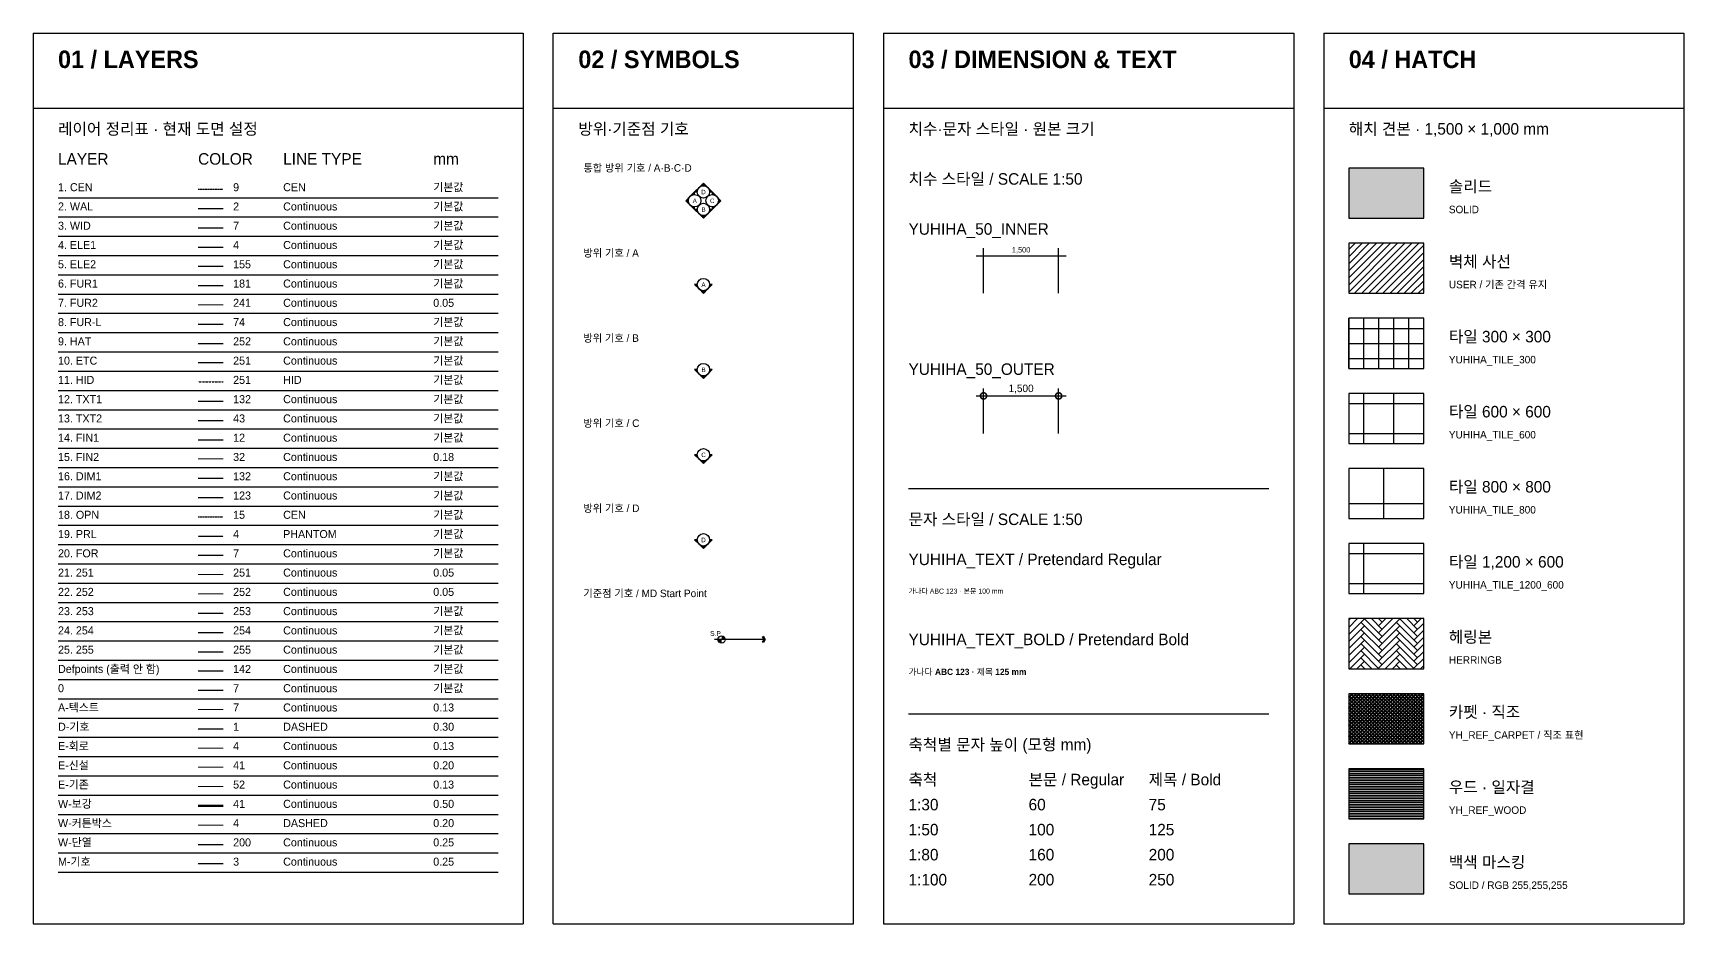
# Model space of a CAD drawing. Header units: millimetres. Extents: x 488786 to 747986, y 25193 to 95000.
# Drawn here: x 490000 to 523000, y 77200 to 95000 of the extents above; entities that cross this region are included whole.
import ezdxf
from ezdxf.enums import TextEntityAlignment as Align

# ---------------------------------------------------------------- set-up
doc = ezdxf.new("R2010")
doc.units = ezdxf.units.MM
doc.set_wipeout_variables(frame=1)
for name, pattern in [('CEN', [25, 15, -4, 2, -4]), ('DASHED', [19.05, 12.7, -6.35]), ('HID', [2.3, 1.5, -0.8]), ('PHANTOM', [2.5, 1.25, -0.25, 0.25, -0.25, 0.25, -0.25])]:
    doc.linetypes.add(name, pattern=pattern)
doc.layers.get('Defpoints').update_dxf_attribs({"color": 142})
for name, color, linetype in [('1. CEN', 9, 'CEN'), ('10. ETC', 251, 'Continuous'), ('11. HID', 251, 'HID'), ('12. TXT1', 132, 'Continuous'), ('13. TXT2', 43, 'Continuous'), ('14. FIN1', 12, 'Continuous'), ('16. DIM1', 132, 'Continuous'), ('17. DIM2', 123, 'Continuous'), ('18. OPN', 15, 'CEN'), ('19. PRL', 4, 'PHANTOM'), ('2. WAL', 2, 'Continuous'), ('20. FOR', 7, 'Continuous'), ('23. 253', 253, 'Continuous'), ('24. 254', 254, 'Continuous'), ('25. 255', 255, 'Continuous'), ('3. WID', 7, 'Continuous'), ('4. ELE1', 4, 'Continuous'), ('5. ELE2', 155, 'Continuous'), ('6. FUR1', 181, 'Continuous'), ('8. FUR-L', 74, 'Continuous'), ('9. HAT', 252, 'Continuous')]:
    doc.layers.add(name, color=color, linetype=linetype)
for name, color, linetype, lineweight in [('15. FIN2', 32, 'Continuous', 18), ('21. 251', 251, 'Continuous', 5), ('22. 252', 252, 'Continuous', 5), ('7. FUR2', 241, 'Continuous', 5), ('A-텍스트', 7, 'Continuous', 13), ('D-기호', 1, 'DASHED', 30), ('E-기존', 52, 'Continuous', 13), ('E-신설', 41, 'Continuous', 20), ('E-회로', 4, 'Continuous', 13), ('M-기호', 3, 'Continuous', 25), ('W-단열', 200, 'Continuous', 25), ('W-보강', 41, 'Continuous', 50), ('W-커튼박스', 4, 'DASHED', 20)]:
    doc.layers.add(name, color=color, linetype=linetype, lineweight=lineweight)
doc.styles.add('YUHIHA_TEXT', font='Pretendard-Regular.ttf')
doc.styles.add('YUHIHA_TEXT_BOLD', font='')
doc.styles.get('YUHIHA_TEXT_BOLD').set_extended_font_data('Pretendard', bold=True)
doc.dimstyles.new('YUHIHA_50_INNER', dxfattribs={"dimscale": 50, "dimtxt": 2.125, "dimasz": 5, "dimexe": 3, "dimexo": 2, "dimgap": 0.8, "dimtad": 1, "dimdec": 0, "dimzin": 0, "dimdsep": 46, "dimlunit": 6, "dimtxsty": 'YUHIHA_TEXT', "dimblk": 'NONE', "dimcen": 1, "dimdle": 3, "dimclrd": 256, "dimclre": 256, "dimclrt": 256, "dimadec": 0, "dimazin": 0, "dimtfac": 1, "dimtdec": 0, "dimtix": 1, "dimtmove": 0, "dimatfit": 3, "dimldrblk": 'NONE', "dimfxl": 1, "dimtolj": 1, "dimtzin": 0, "dimlwd": -1, "dimarcsym": 0})
doc.dimstyles.new('YUHIHA_50_OUTER', dxfattribs={"dimscale": 50, "dimtxt": 3, "dimasz": 5, "dimexe": 3, "dimexo": 2, "dimgap": 0.8, "dimtad": 1, "dimdec": 0, "dimzin": 0, "dimdsep": 46, "dimlunit": 6, "dimtxsty": 'YUHIHA_TEXT', "dimblk": 'DOTSMALL', "dimcen": 1, "dimdle": 3, "dimclrd": 256, "dimclre": 256, "dimclrt": 256, "dimadec": 0, "dimazin": 0, "dimtfac": 1, "dimtdec": 0, "dimtix": 1, "dimtmove": 0, "dimatfit": 3, "dimldrblk": 'DOTSMALL', "dimfxl": 1, "dimtolj": 1, "dimtzin": 0, "dimlwd": -1, "dimarcsym": 0})

# ---------------------------------------------------------------- blocks, each defined once
blk = doc.blocks.new('*D323')
at = {"layer": '16. DIM1', "transparency": 16777216}
blk.add_line((508850, 90550), (510650, 90550), dxfattribs=at)
at = {"layer": '16. DIM1', "lineweight": -2, "transparency": 16777216}
for p, q in [((509000, 89800), (509000, 90700)), ((510500, 89800), (510500, 90700))]:
    blk.add_line(p, q, dxfattribs=at)
at = {"layer": 'Defpoints', "color": 0, "transparency": 16777216}
for p in [(510500, 90550), (509000, 89700), (510500, 89700)]:
    blk.add_point(p, dxfattribs=at)
at = {"layer": '16. DIM1', "transparency": 16777216, "insert": (509750, 90659), "char_height": 106.2, "attachment_point": 5, "style": 'YUHIHA_TEXT'}
blk.add_mtext('\\A1;1,500', dxfattribs=at)
blk = doc.blocks.new('_None')
blk = doc.blocks.new('_DotSmall')
at = {"color": 0, "linetype": 'ByBlock', "const_width": 0.5}
blk.add_lwpolyline([(-0.0625, 0, 1), (0.0625, 0, 1)], format="xyb", close=True, dxfattribs=at)
blk = doc.blocks.new('*D324')
at = {"layer": '16. DIM1', "lineweight": -2, "transparency": 16777216}
for p, q in [((509000, 87000), (509000, 87900)), ((510500, 87000), (510500, 87900))]:
    blk.add_line(p, q, dxfattribs=at)
at = {"layer": '16. DIM1', "transparency": 16777216}
blk.add_line((508850, 87750), (510650, 87750), dxfattribs=at)
at = {"layer": 'Defpoints', "color": 0, "transparency": 16777216}
for p in [(510500, 87750), (509000, 86900), (510500, 86900)]:
    blk.add_point(p, dxfattribs=at)
at = {"layer": '16. DIM1', "transparency": 16777216, "xscale": 250, "yscale": 250, "zscale": 250, "rotation": 180}
blk.add_blockref('_DotSmall', (509000, 87750), dxfattribs=at)
at = {"layer": '16. DIM1', "transparency": 16777216, "xscale": 250, "yscale": 250, "zscale": 250}
blk.add_blockref('_DotSmall', (510500, 87750), dxfattribs=at)
at = {"layer": '16. DIM1', "transparency": 16777216, "insert": (509750, 87887), "char_height": 150, "attachment_point": 5, "style": 'YUHIHA_TEXT'}
blk.add_mtext('\\A1;1,500', dxfattribs=at)
blk = doc.blocks.new('*U158')
at = {"layer": '25. 255'}
blk.add_hatch(color=256, dxfattribs=at).paths.add_polyline_path([(436.5, 604.4), (440.4, 608.3, 0.414214), (440.4, 600.5)])
h = blk.add_hatch(color=256, dxfattribs=at)
h.paths.add_polyline_path([(444.3, 612.2), (444.3, 609.9, 0.198912), (440.4, 608.3)])
h.paths.add_polyline_path([(444.3, 598.9), (444.3, 596.6), (440.4, 600.5, 0.198912)])
at = {"layer": '10. ETC'}
for points in [[(440.4, 600.5, -0.414214), (440.4, 608.3), (436.5, 604.4)], [(440.4, 608.3, -0.198912), (444.3, 609.9), (444.3, 612.2)], [(444.3, 596.6), (444.3, 598.9, -0.198912), (440.4, 600.5)]]:
    blk.add_lwpolyline(points, format="xyb", close=True, dxfattribs=at)
blk.add_circle((444.3, 604.4), 5.5, dxfattribs=at)
at = {"layer": '10. ETC', "style": 'YUHIHA_TEXT'}
blk.add_attdef('NO', text='', height=4, dxfattribs=at).set_placement((444.4, 604.3), align=Align.MIDDLE_CENTER)
blk = doc.blocks.new('*U159')
at = {"layer": '25. 255'}
h = blk.add_hatch(color=256, dxfattribs=at)
h.paths.add_polyline_path([(436.5, 604.4), (438.8, 604.4, 0.198912), (440.4, 600.5)])
h.paths.add_polyline_path([(449.8, 604.4), (452.1, 604.4), (448.2, 600.5, 0.198912)])
blk.add_hatch(color=256, dxfattribs=at).paths.add_polyline_path([(444.3, 596.6), (440.4, 600.5, 0.414214), (448.2, 600.5)])
at = {"layer": '10. ETC'}
for points in [[(440.4, 600.5, -0.198912), (438.8, 604.4), (436.5, 604.4)], [(452.1, 604.4), (449.8, 604.4, -0.198912), (448.2, 600.5)], [(448.2, 600.5, -0.414214), (440.4, 600.5), (444.3, 596.6)]]:
    blk.add_lwpolyline(points, format="xyb", close=True, dxfattribs=at)
blk.add_circle((444.3, 604.4), 5.5, dxfattribs=at)
at = {"layer": '10. ETC', "style": 'YUHIHA_TEXT'}
blk.add_attdef('NO', text='', height=4, dxfattribs=at).set_placement((444.4, 604.3), align=Align.MIDDLE_CENTER)
blk = doc.blocks.new('*U160')
at = {"layer": '25. 255'}
h = blk.add_hatch(color=256, dxfattribs=at)
h.paths.add_polyline_path([(444.3, 596.6), (444.3, 598.9, 0.198912), (448.2, 600.5)])
h.paths.add_polyline_path([(444.3, 609.9), (444.3, 612.2), (448.2, 608.3, 0.198912)])
blk.add_hatch(color=256, dxfattribs=at).paths.add_polyline_path([(452.1, 604.4), (448.2, 600.5, 0.414214), (448.2, 608.3)])
at = {"layer": '10. ETC'}
for points in [[(444.3, 612.2), (444.3, 609.9, -0.198912), (448.2, 608.3)], [(448.2, 608.3, -0.414214), (448.2, 600.5), (452.1, 604.4)], [(448.2, 600.5, -0.198912), (444.3, 598.9), (444.3, 596.6)]]:
    blk.add_lwpolyline(points, format="xyb", close=True, dxfattribs=at)
blk.add_circle((444.3, 604.4), 5.5, dxfattribs=at)
at = {"layer": '10. ETC', "style": 'YUHIHA_TEXT'}
blk.add_attdef('NO', text='', height=4, dxfattribs=at).set_placement((444.4, 604.3), align=Align.MIDDLE_CENTER)
blk = doc.blocks.new('*U157')
at = {"layer": '25. 255'}
h = blk.add_hatch(color=256, dxfattribs=at)
h.paths.add_polyline_path([(452.1, 604.4), (449.8, 604.4, 0.198912), (448.2, 608.3)])
h.paths.add_polyline_path([(438.8, 604.4), (436.5, 604.4), (440.4, 608.3, 0.198912)])
blk.add_hatch(color=256, dxfattribs=at).paths.add_polyline_path([(444.3, 612.2), (448.2, 608.3, 0.414214), (440.4, 608.3)])
at = {"layer": '10. ETC'}
for points in [[(436.5, 604.4), (438.8, 604.4, -0.198912), (440.4, 608.3)], [(440.4, 608.3, -0.414214), (448.2, 608.3), (444.3, 612.2)], [(448.2, 608.3, -0.198912), (449.8, 604.4), (452.1, 604.4)]]:
    blk.add_lwpolyline(points, format="xyb", close=True, dxfattribs=at)
blk.add_circle((444.3, 604.4), 5.5, dxfattribs=at)
at = {"layer": '10. ETC', "style": 'YUHIHA_TEXT'}
blk.add_attdef('NO', text='', height=4, dxfattribs=at).set_placement((444.4, 604.3), align=Align.MIDDLE_CENTER)
blk = doc.blocks.new('YUHIHA_Symbol_North_CombinedABCD', base_point=(0, 0))
at = {"layer": '10. ETC', "xscale": 22.5, "yscale": 22.5, "zscale": 22.5}
blk.add_blockref('*U158', (-10172, -13599), dxfattribs=at).add_auto_attribs({'NO': 'A'})
blk.add_blockref('*U159', (-9997, -13774), dxfattribs=at).add_auto_attribs({'NO': 'B'})
blk.add_blockref('*U160', (-9822, -13599), dxfattribs=at).add_auto_attribs({'NO': 'C'})
blk.add_blockref('*U157', (-9997, -13424), dxfattribs=at).add_auto_attribs({'NO': 'D'})
blk = doc.blocks.new('YUHIHA_Symbol_North', base_point=(444.3, 603.3))
at = {"layer": '25. 255'}
h = blk.add_hatch(color=256, dxfattribs=at)
h.paths.add_polyline_path([(436.5, 604.4), (438.8, 604.4, 0.198912), (440.4, 600.5)])
h.paths.add_polyline_path([(449.8, 604.4), (452.1, 604.4), (448.2, 600.5, 0.198912)])
blk.add_hatch(color=256, dxfattribs=at).paths.add_polyline_path([(444.3, 596.6), (440.4, 600.5, 0.414214), (448.2, 600.5)])
at = {"layer": '10. ETC'}
for points in [[(440.4, 600.5, -0.198912), (438.8, 604.4), (436.5, 604.4)], [(452.1, 604.4), (449.8, 604.4, -0.198912), (448.2, 600.5)], [(448.2, 600.5, -0.414214), (440.4, 600.5), (444.3, 596.6)]]:
    blk.add_lwpolyline(points, format="xyb", close=True, dxfattribs=at)
blk.add_circle((444.3, 604.4), 5.5, dxfattribs=at)
at = {"layer": '10. ETC', "style": 'YUHIHA_TEXT'}
blk.add_attdef('NO', text='', height=4, dxfattribs=at).set_placement((444.4, 604.3), align=Align.MIDDLE_CENTER)
blk = doc.blocks.new('*U322')
at = {"layer": '25. 255'}
h = blk.add_hatch(color=256, dxfattribs=at)
h.paths.add_polyline_path([(1.5, 0, 0.414214), (0, 1.5), (0, 0)])
h.paths.add_polyline_path([(0, -1.5), (0, 0), (-1.5, 0, 0.414214)])
blk.add_line((17.62, 0), (-3, 0))
blk.add_lwpolyline([(16.99, -1.1), (17.62, 0), (16.99, 1.1), (17.34, 1.3), (18.08, 0), (17.34, -1.3)], close=True)
blk.add_circle((0, 0), 1.5)
at = {"style": 'YUHIHA_TEXT'}
blk.add_text('S.P', height=2, dxfattribs=at).set_placement((-4.76, 1.47))

msp = doc.modelspace()

# ---------------------------------------------------------------- hatches: boundary and pattern name
at = {"layer": '9. HAT', "linetype": 'Continuous', "lineweight": -3}
msp.add_hatch(color=252, dxfattribs=at).paths.add_polyline_path([(516300, 91300), (517800, 91300), (517800, 92300), (516300, 92300)], flags=16)
at = {"layer": '9. HAT'}
h = msp.add_hatch(dxfattribs=at)
h.set_pattern_fill('USER', color=256, scale=100, angle=45, style=0, pattern_type=0)
h.set_pattern_definition([(45, (6600, -2400), (-70.710678, 70.710678), [])])
h.paths.add_polyline_path([(516300, 89800), (517800, 89800), (517800, 90800), (516300, 90800)], flags=16)
h = msp.add_hatch(dxfattribs=at)
h.set_pattern_fill('YUHIHA_TILE_300', color=256, style=0, pattern_type=2)
h.set_pattern_definition([(0, (6600, 4800), (0, 300), []), (90, (6600, 4800), (-300, 2e-14), [])])
h.paths.add_polyline_path([(516300, 88300), (517800, 88300), (517800, 89300), (516300, 89300)], flags=16)
h = msp.add_hatch(dxfattribs=at)
h.set_pattern_fill('YUHIHA_TILE_600', color=256, style=0, pattern_type=2)
h.set_pattern_definition([(0, (6600, -2400), (0, 600), []), (90, (6600, -2400), (-600, 4e-14), [])])
h.paths.add_polyline_path([(516300, 86800), (517800, 86800), (517800, 87800), (516300, 87800)], flags=16)
h = msp.add_hatch(dxfattribs=at)
h.set_pattern_fill('YUHIHA_TILE_800', color=256, style=0, pattern_type=2)
h.set_pattern_definition([(0, (6600, 2400), (0, 800), []), (90, (6600, 2400), (-800, 5e-14), [])])
h.paths.add_polyline_path([(516300, 85300), (517800, 85300), (517800, 86300), (516300, 86300)], flags=16)
h = msp.add_hatch(dxfattribs=at)
h.set_pattern_fill('YUHIHA_TILE_1200_600', color=256, style=0, pattern_type=2)
h.set_pattern_definition([(0, (6600, -4800), (0, 600), []), (90, (6600, -4800), (-1200, 7e-14), [])])
h.paths.add_polyline_path([(516300, 83800), (517800, 83800), (517800, 84800), (516300, 84800)], flags=16)
h = msp.add_hatch(dxfattribs=at)
h.set_pattern_fill('HERRINGB', color=256, scale=100, style=0, pattern_type=2)
h.set_pattern_definition([(45, (0, 0), (0, 141.421356), [600, -400]), (135, (777.82, -70.71), (-1e-14, -141.421356), [600, -400])])
h.paths.add_polyline_path([(516300, 82300), (517800, 82300), (517800, 83300), (516300, 83300)], flags=16)
h = msp.add_hatch(dxfattribs=at)
h.set_pattern_fill('YH_REF_CARPET', color=256, scale=100, angle=45, style=0, pattern_type=2)
h.set_pattern_definition([(45, (0, 0), (0, 70.710678), [90, -10]), (45, (-7.07, 7.07), (0, 70.710678), [90, -10]), (135, (21.213, 35.355), (-70.710678, 7e-15), [90, -10]), (135, (28.284, 42.426), (-70.710678, 7e-15), [90, -10])])
h.paths.add_polyline_path([(516300, 80800), (517800, 80800), (517800, 81800), (516300, 81800)], flags=16)
h = msp.add_hatch(dxfattribs=at)
h.set_pattern_fill('YH_REF_WOOD', color=256, style=0, pattern_type=2)
h.set_pattern_definition([(0, (0, 0), (0, 36), [])])
h.paths.add_polyline_path([(516300, 79300), (517800, 79300), (517800, 80300), (516300, 80300)], flags=16)
at = {"layer": '9. HAT', "true_color": 0xffffff}
msp.add_hatch(color=7, dxfattribs=at).paths.add_polyline_path([(516300, 77800), (517800, 77800), (517800, 78800), (516300, 78800)], flags=16)

# ---------------------------------------------------------------- linework, layer by layer
msp.add_line((493300, 81870), (493800, 81870))
at = {"layer": '1. CEN'}
msp.add_line((493300, 91880), (493800, 91880), dxfattribs=at)
at = {"layer": '10. ETC'}
for p, q in [((490000, 95000), (499800, 95000)), ((490000, 95000), (490000, 77200)), ((499800, 95000), (499800, 77200)), ((500400, 95000), (506400, 95000)), ((500400, 77200), (500400, 95000)), ((506400, 77200), (506400, 95000)), ((507000, 95000), (515200, 95000)), ((507000, 95000), (507000, 77200)), ((515200, 95000), (515200, 77200)), ((515800, 95000), (523000, 95000)), ((515800, 95000), (515800, 77200)), ((523000, 95000), (523000, 77200)), ((490000, 93500), (499800, 93500)), ((500400, 93500), (506400, 93500)), ((507000, 93500), (515200, 93500)), ((515800, 93500), (523000, 93500)), ((490500, 91710), (499300, 91710)), ((490500, 91325), (499300, 91325)), ((490500, 90940), (499300, 90940)), ((490500, 90555), (499300, 90555)), ((490500, 90170), (499300, 90170)), ((490500, 89785), (499300, 89785)), ((490500, 89400), (499300, 89400)), ((490500, 89015), (499300, 89015)), ((490500, 88630), (499300, 88630)), ((490500, 88245), (499300, 88245)), ((493300, 88415), (493800, 88415)), ((490500, 87860), (499300, 87860)), ((490500, 87475), (499300, 87475)), ((490500, 87090), (499300, 87090)), ((490500, 86705), (499300, 86705)), ((490500, 86320), (499300, 86320)), ((490500, 85935), (499300, 85935)), ((507500, 85900), (514700, 85900)), ((490500, 85550), (499300, 85550)), ((490500, 85165), (499300, 85165)), ((490500, 84780), (499300, 84780)), ((490500, 84395), (499300, 84395)), ((490500, 84010), (499300, 84010)), ((490500, 83625), (499300, 83625)), ((490500, 83240), (499300, 83240)), ((490500, 82855), (499300, 82855)), ((490500, 82470), (499300, 82470)), ((490500, 82085), (499300, 82085)), ((490500, 81700), (499300, 81700)), ((490500, 81315), (499300, 81315)), ((507500, 81400), (514700, 81400)), ((490500, 80930), (499300, 80930)), ((490500, 80545), (499300, 80545)), ((490500, 80160), (499300, 80160)), ((490500, 79775), (499300, 79775)), ((490500, 79390), (499300, 79390)), ((490500, 79005), (499300, 79005)), ((490500, 78620), (499300, 78620)), ((490500, 78235), (499300, 78235)), ((490000, 77200), (499800, 77200)), ((500400, 77200), (506400, 77200)), ((507000, 77200), (515200, 77200)), ((515800, 77200), (523000, 77200))]:
    msp.add_line(p, q, dxfattribs=at)
for points in [[(516300, 91300), (517800, 91300), (517800, 92300), (516300, 92300)], [(516300, 89800), (517800, 89800), (517800, 90800), (516300, 90800)], [(516300, 88300), (517800, 88300), (517800, 89300), (516300, 89300)], [(516300, 86800), (517800, 86800), (517800, 87800), (516300, 87800)], [(516300, 85300), (517800, 85300), (517800, 86300), (516300, 86300)], [(516300, 83800), (517800, 83800), (517800, 84800), (516300, 84800)], [(516300, 82300), (517800, 82300), (517800, 83300), (516300, 83300)], [(516300, 80800), (517800, 80800), (517800, 81800), (516300, 81800)], [(516300, 79300), (517800, 79300), (517800, 80300), (516300, 80300)], [(516300, 77800), (517800, 77800), (517800, 78800), (516300, 78800)]]:
    msp.add_lwpolyline(points, close=True, dxfattribs=at)
at = {"layer": '11. HID'}
msp.add_line((493300, 88030), (493800, 88030), dxfattribs=at)
at = {"layer": '12. TXT1'}
msp.add_line((493300, 87645), (493800, 87645), dxfattribs=at)
at = {"layer": '13. TXT2'}
msp.add_line((493300, 87260), (493800, 87260), dxfattribs=at)
at = {"layer": '14. FIN1'}
msp.add_line((493300, 86875), (493800, 86875), dxfattribs=at)
at = {"layer": '15. FIN2'}
msp.add_line((493300, 86490), (493800, 86490), dxfattribs=at)
at = {"layer": '16. DIM1'}
msp.add_line((493300, 86105), (493800, 86105), dxfattribs=at)
at = {"layer": '17. DIM2'}
msp.add_line((493300, 85720), (493800, 85720), dxfattribs=at)
at = {"layer": '18. OPN'}
msp.add_line((493300, 85335), (493800, 85335), dxfattribs=at)
at = {"layer": '19. PRL'}
msp.add_line((493300, 84950), (493800, 84950), dxfattribs=at)
at = {"layer": '2. WAL'}
msp.add_line((493300, 91495), (493800, 91495), dxfattribs=at)
at = {"layer": '20. FOR'}
msp.add_line((493300, 84565), (493800, 84565), dxfattribs=at)
at = {"layer": '21. 251'}
msp.add_line((493300, 84180), (493800, 84180), dxfattribs=at)
at = {"layer": '22. 252'}
msp.add_line((493300, 83795), (493800, 83795), dxfattribs=at)
at = {"layer": '23. 253'}
msp.add_line((493300, 83410), (493800, 83410), dxfattribs=at)
at = {"layer": '24. 254'}
msp.add_line((493300, 83025), (493800, 83025), dxfattribs=at)
at = {"layer": '25. 255'}
msp.add_line((493300, 82640), (493800, 82640), dxfattribs=at)
at = {"layer": '3. WID'}
msp.add_line((493300, 91110), (493800, 91110), dxfattribs=at)
at = {"layer": '4. ELE1'}
msp.add_line((493300, 90725), (493800, 90725), dxfattribs=at)
at = {"layer": '5. ELE2'}
msp.add_line((493300, 90340), (493800, 90340), dxfattribs=at)
at = {"layer": '6. FUR1'}
msp.add_line((493300, 89955), (493800, 89955), dxfattribs=at)
at = {"layer": '7. FUR2'}
msp.add_line((493300, 89570), (493800, 89570), dxfattribs=at)
at = {"layer": '8. FUR-L'}
msp.add_line((493300, 89185), (493800, 89185), dxfattribs=at)
at = {"layer": '9. HAT'}
msp.add_line((493300, 88800), (493800, 88800), dxfattribs=at)
at = {"layer": 'A-텍스트'}
msp.add_line((493300, 81485), (493800, 81485), dxfattribs=at)
at = {"layer": 'D-기호'}
msp.add_line((493300, 81100), (493800, 81100), dxfattribs=at)
at = {"layer": 'Defpoints'}
msp.add_line((493300, 82255), (493800, 82255), dxfattribs=at)
at = {"layer": 'E-기존'}
msp.add_line((493300, 79945), (493800, 79945), dxfattribs=at)
at = {"layer": 'E-신설'}
msp.add_line((493300, 80330), (493800, 80330), dxfattribs=at)
at = {"layer": 'E-회로'}
msp.add_line((493300, 80715), (493800, 80715), dxfattribs=at)
at = {"layer": 'M-기호'}
msp.add_line((493300, 78405), (493800, 78405), dxfattribs=at)
at = {"layer": 'W-단열'}
msp.add_line((493300, 78790), (493800, 78790), dxfattribs=at)
at = {"layer": 'W-보강'}
msp.add_line((493300, 79560), (493800, 79560), dxfattribs=at)
at = {"layer": 'W-커튼박스'}
msp.add_line((493300, 79175), (493800, 79175), dxfattribs=at)

# ---------------------------------------------------------------- block references
at = {"layer": '10. ETC'}
msp.add_blockref('YUHIHA_Symbol_North_CombinedABCD', (503400, 91650), dxfattribs=at)
at = {"layer": '10. ETC', "xscale": 22.5, "yscale": 22.5, "zscale": 22.5}
for p, values in [((503400, 89950), {'NO': 'A'}), ((503400, 88250), {'NO': 'B'}), ((503400, 86550), {'NO': 'C'}), ((503400, 84850), {'NO': 'D'})]:
    msp.add_blockref('YUHIHA_Symbol_North', p, dxfattribs=at).add_auto_attribs(values)
at = {"layer": '10. ETC', "xscale": 48.23696140321963, "yscale": 48.23696140321963, "zscale": 48.23696140321963}
msp.add_blockref('*U322', (503763.8, 82884.2), dxfattribs=at)

# ---------------------------------------------------------------- texts
at = {"layer": 'A-텍스트', "attachment_point": 1}
for s, insert, char_height, width, style in [('01 / LAYERS', (490500, 94650), 350, 8800, 'YUHIHA_TEXT_BOLD'), ('02 / SYMBOLS', (500900, 94650), 350, 5000, 'YUHIHA_TEXT_BOLD'), ('03 / DIMENSION & TEXT', (507500, 94650), 350, 7200, 'YUHIHA_TEXT_BOLD'), ('04 / HATCH', (516300, 94650), 350, 6200, 'YUHIHA_TEXT_BOLD'), ('레이어 정리표 · 현재 도면 설정', (490500, 93200), 230, 8800, 'YUHIHA_TEXT'), ('방위·기준점 기호', (500900, 93200), 230, 5000, 'YUHIHA_TEXT'), ('치수·문자 스타일 · 원본 크기', (507500, 93200), 230, 7200, 'YUHIHA_TEXT'), ('해치 견본 · 1,500 × 1,000 mm', (516300, 93200), 230, 6200, 'YUHIHA_TEXT'), ('LAYER', (490500, 92600), 230, 2500, 'YUHIHA_TEXT'), ('COLOR', (493300, 92600), 230, 1400, 'YUHIHA_TEXT'), ('LINE TYPE', (495000, 92600), 230, 2200, 'YUHIHA_TEXT'), ('mm', (498000, 92600), 230, 1200, 'YUHIHA_TEXT'), ('통합 방위 기호 / A·B·C·D', (501000, 92380), 150, 4800, 'YUHIHA_TEXT'), ('치수 스타일 / SCALE 1:50', (507500, 92200), 230, 7200, 'YUHIHA_TEXT'), ('솔리드', (518300, 92050), 230, 4200, 'YUHIHA_TEXT'), ('1. CEN', (490500, 92000), 160, 2600, 'YUHIHA_TEXT'), ('9', (494000, 92000), 160, 800, 'YUHIHA_TEXT'), ('CEN', (495000, 92000), 160, 2600, 'YUHIHA_TEXT'), ('기본값', (498000, 92000), 160, 1200, 'YUHIHA_TEXT'), ('2. WAL', (490500, 91615), 160, 2600, 'YUHIHA_TEXT'), ('2', (494000, 91615), 160, 800, 'YUHIHA_TEXT'), ('Continuous', (495000, 91615), 160, 2600, 'YUHIHA_TEXT'), ('기본값', (498000, 91615), 160, 1200, 'YUHIHA_TEXT'), ('SOLID', (518300, 91550), 150, 4200, 'YUHIHA_TEXT'), ('3. WID', (490500, 91230), 160, 2600, 'YUHIHA_TEXT'), ('7', (494000, 91230), 160, 800, 'YUHIHA_TEXT'), ('Continuous', (495000, 91230), 160, 2600, 'YUHIHA_TEXT'), ('기본값', (498000, 91230), 160, 1200, 'YUHIHA_TEXT'), ('YUHIHA_50_INNER', (507500, 91200), 230, 7000, 'YUHIHA_TEXT'), ('4. ELE1', (490500, 90845), 160, 2600, 'YUHIHA_TEXT'), ('4', (494000, 90845), 160, 800, 'YUHIHA_TEXT'), ('Continuous', (495000, 90845), 160, 2600, 'YUHIHA_TEXT'), ('기본값', (498000, 90845), 160, 1200, 'YUHIHA_TEXT'), ('5. ELE2', (490500, 90460), 160, 2600, 'YUHIHA_TEXT'), ('155', (494000, 90460), 160, 800, 'YUHIHA_TEXT'), ('Continuous', (495000, 90460), 160, 2600, 'YUHIHA_TEXT'), ('기본값', (498000, 90460), 160, 1200, 'YUHIHA_TEXT'), ('방위 기호 / A', (501000, 90680), 150, 4800, 'YUHIHA_TEXT'), ('벽체 사선', (518300, 90550), 230, 4200, 'YUHIHA_TEXT'), ('기본값', (498000, 90075), 160, 1200, 'YUHIHA_TEXT'), ('6. FUR1', (490500, 90075), 160, 2600, 'YUHIHA_TEXT'), ('181', (494000, 90075), 160, 800, 'YUHIHA_TEXT'), ('Continuous', (495000, 90075), 160, 2600, 'YUHIHA_TEXT'), ('USER / 기존 간격 유지', (518300, 90050), 150, 4200, 'YUHIHA_TEXT'), ('7. FUR2', (490500, 89690), 160, 2600, 'YUHIHA_TEXT'), ('241', (494000, 89690), 160, 800, 'YUHIHA_TEXT'), ('Continuous', (495000, 89690), 160, 2600, 'YUHIHA_TEXT'), ('0.05', (498000, 89690), 160, 1200, 'YUHIHA_TEXT'), ('8. FUR-L', (490500, 89305), 160, 2600, 'YUHIHA_TEXT'), ('74', (494000, 89305), 160, 800, 'YUHIHA_TEXT'), ('Continuous', (495000, 89305), 160, 2600, 'YUHIHA_TEXT'), ('기본값', (498000, 89305), 160, 1200, 'YUHIHA_TEXT'), ('9. HAT', (490500, 88920), 160, 2600, 'YUHIHA_TEXT'), ('252', (494000, 88920), 160, 800, 'YUHIHA_TEXT'), ('Continuous', (495000, 88920), 160, 2600, 'YUHIHA_TEXT'), ('기본값', (498000, 88920), 160, 1200, 'YUHIHA_TEXT'), ('방위 기호 / B', (501000, 88980), 150, 4800, 'YUHIHA_TEXT'), ('타일 300 × 300', (518300, 89050), 230, 4200, 'YUHIHA_TEXT'), ('10. ETC', (490500, 88535), 160, 2600, 'YUHIHA_TEXT'), ('251', (494000, 88535), 160, 800, 'YUHIHA_TEXT'), ('Continuous', (495000, 88535), 160, 2600, 'YUHIHA_TEXT'), ('기본값', (498000, 88535), 160, 1200, 'YUHIHA_TEXT'), ('YUHIHA_TILE_300', (518300, 88550), 150, 4200, 'YUHIHA_TEXT'), ('11. HID', (490500, 88150), 160, 2600, 'YUHIHA_TEXT'), ('251', (494000, 88150), 160, 800, 'YUHIHA_TEXT'), ('HID', (495000, 88150), 160, 2600, 'YUHIHA_TEXT'), ('기본값', (498000, 88150), 160, 1200, 'YUHIHA_TEXT'), ('YUHIHA_50_OUTER', (507500, 88400), 230, 7000, 'YUHIHA_TEXT'), ('기본값', (498000, 87765), 160, 1200, 'YUHIHA_TEXT'), ('12. TXT1', (490500, 87765), 160, 2600, 'YUHIHA_TEXT'), ('132', (494000, 87765), 160, 800, 'YUHIHA_TEXT'), ('Continuous', (495000, 87765), 160, 2600, 'YUHIHA_TEXT'), ('타일 600 × 600', (518300, 87550), 230, 4200, 'YUHIHA_TEXT'), ('13. TXT2', (490500, 87380), 160, 2600, 'YUHIHA_TEXT'), ('43', (494000, 87380), 160, 800, 'YUHIHA_TEXT'), ('Continuous', (495000, 87380), 160, 2600, 'YUHIHA_TEXT'), ('기본값', (498000, 87380), 160, 1200, 'YUHIHA_TEXT'), ('방위 기호 / C', (501000, 87280), 150, 4800, 'YUHIHA_TEXT'), ('14. FIN1', (490500, 86995), 160, 2600, 'YUHIHA_TEXT'), ('12', (494000, 86995), 160, 800, 'YUHIHA_TEXT'), ('Continuous', (495000, 86995), 160, 2600, 'YUHIHA_TEXT'), ('기본값', (498000, 86995), 160, 1200, 'YUHIHA_TEXT'), ('YUHIHA_TILE_600', (518300, 87050), 150, 4200, 'YUHIHA_TEXT'), ('15. FIN2', (490500, 86610), 160, 2600, 'YUHIHA_TEXT'), ('32', (494000, 86610), 160, 800, 'YUHIHA_TEXT'), ('Continuous', (495000, 86610), 160, 2600, 'YUHIHA_TEXT'), ('0.18', (498000, 86610), 160, 1200, 'YUHIHA_TEXT'), ('16. DIM1', (490500, 86225), 160, 2600, 'YUHIHA_TEXT'), ('132', (494000, 86225), 160, 800, 'YUHIHA_TEXT'), ('Continuous', (495000, 86225), 160, 2600, 'YUHIHA_TEXT'), ('기본값', (498000, 86225), 160, 1200, 'YUHIHA_TEXT'), ('17. DIM2', (490500, 85840), 160, 2600, 'YUHIHA_TEXT'), ('123', (494000, 85840), 160, 800, 'YUHIHA_TEXT'), ('Continuous', (495000, 85840), 160, 2600, 'YUHIHA_TEXT'), ('기본값', (498000, 85840), 160, 1200, 'YUHIHA_TEXT'), ('타일 800 × 800', (518300, 86050), 230, 4200, 'YUHIHA_TEXT'), ('기본값', (498000, 85455), 160, 1200, 'YUHIHA_TEXT'), ('방위 기호 / D', (501000, 85580), 150, 4800, 'YUHIHA_TEXT'), ('YUHIHA_TILE_800', (518300, 85550), 150, 4200, 'YUHIHA_TEXT'), ('18. OPN', (490500, 85455), 160, 2600, 'YUHIHA_TEXT'), ('15', (494000, 85455), 160, 800, 'YUHIHA_TEXT'), ('CEN', (495000, 85455), 160, 2600, 'YUHIHA_TEXT'), ('문자 스타일 / SCALE 1:50', (507500, 85400), 230, 7200, 'YUHIHA_TEXT'), ('19. PRL', (490500, 85070), 160, 2600, 'YUHIHA_TEXT'), ('4', (494000, 85070), 160, 800, 'YUHIHA_TEXT'), ('PHANTOM', (495000, 85070), 160, 2600, 'YUHIHA_TEXT'), ('기본값', (498000, 85070), 160, 1200, 'YUHIHA_TEXT'), ('20. FOR', (490500, 84685), 160, 2600, 'YUHIHA_TEXT'), ('7', (494000, 84685), 160, 800, 'YUHIHA_TEXT'), ('Continuous', (495000, 84685), 160, 2600, 'YUHIHA_TEXT'), ('기본값', (498000, 84685), 160, 1200, 'YUHIHA_TEXT'), ('YUHIHA_TEXT / Pretendard Regular', (507500, 84600), 230, 7200, 'YUHIHA_TEXT'), ('타일 1,200 × 600', (518300, 84550), 230, 4200, 'YUHIHA_TEXT'), ('21. 251', (490500, 84300), 160, 2600, 'YUHIHA_TEXT'), ('251', (494000, 84300), 160, 800, 'YUHIHA_TEXT'), ('Continuous', (495000, 84300), 160, 2600, 'YUHIHA_TEXT'), ('0.05', (498000, 84300), 160, 1200, 'YUHIHA_TEXT'), ('22. 252', (490500, 83915), 160, 2600, 'YUHIHA_TEXT'), ('252', (494000, 83915), 160, 800, 'YUHIHA_TEXT'), ('Continuous', (495000, 83915), 160, 2600, 'YUHIHA_TEXT'), ('0.05', (498000, 83915), 160, 1200, 'YUHIHA_TEXT'), ('기준점 기호 / MD Start Point', (501000, 83880), 150, 4800, 'YUHIHA_TEXT'), ('가나다 ABC 123 · 본문 100 mm', (507500, 83900), 100, 7200, 'YUHIHA_TEXT'), ('YUHIHA_TILE_1200_600', (518300, 84050), 150, 4200, 'YUHIHA_TEXT'), ('23. 253', (490500, 83530), 160, 2600, 'YUHIHA_TEXT'), ('253', (494000, 83530), 160, 800, 'YUHIHA_TEXT'), ('Continuous', (495000, 83530), 160, 2600, 'YUHIHA_TEXT'), ('기본값', (498000, 83530), 160, 1200, 'YUHIHA_TEXT'), ('기본값', (498000, 83145), 160, 1200, 'YUHIHA_TEXT'), ('24. 254', (490500, 83145), 160, 2600, 'YUHIHA_TEXT'), ('254', (494000, 83145), 160, 800, 'YUHIHA_TEXT'), ('Continuous', (495000, 83145), 160, 2600, 'YUHIHA_TEXT'), ('YUHIHA_TEXT_BOLD / Pretendard Bold', (507500, 83000), 230, 7200, 'YUHIHA_TEXT'), ('헤링본', (518300, 83050), 230, 4200, 'YUHIHA_TEXT'), ('25. 255', (490500, 82760), 160, 2600, 'YUHIHA_TEXT'), ('255', (494000, 82760), 160, 800, 'YUHIHA_TEXT'), ('Continuous', (495000, 82760), 160, 2600, 'YUHIHA_TEXT'), ('기본값', (498000, 82760), 160, 1200, 'YUHIHA_TEXT'), ('HERRINGB', (518300, 82550), 150, 4200, 'YUHIHA_TEXT'), ('Defpoints (출력 안 함)', (490500, 82375), 160, 2600, 'YUHIHA_TEXT'), ('142', (494000, 82375), 160, 800, 'YUHIHA_TEXT'), ('Continuous', (495000, 82375), 160, 2600, 'YUHIHA_TEXT'), ('기본값', (498000, 82375), 160, 1200, 'YUHIHA_TEXT'), ('가나다 ABC 123 · 제목 125 mm', (507500, 82300), 125, 7200, 'YUHIHA_TEXT_BOLD'), ('0', (490500, 81990), 160, 2600, 'YUHIHA_TEXT'), ('7', (494000, 81990), 160, 800, 'YUHIHA_TEXT'), ('Continuous', (495000, 81990), 160, 2600, 'YUHIHA_TEXT'), ('기본값', (498000, 81990), 160, 1200, 'YUHIHA_TEXT'), ('A-텍스트', (490500, 81605), 160, 2600, 'YUHIHA_TEXT'), ('7', (494000, 81605), 160, 800, 'YUHIHA_TEXT'), ('Continuous', (495000, 81605), 160, 2600, 'YUHIHA_TEXT'), ('0.13', (498000, 81605), 160, 1200, 'YUHIHA_TEXT'), ('카펫 · 직조', (518300, 81550), 230, 4200, 'YUHIHA_TEXT'), ('D-기호', (490500, 81220), 160, 2600, 'YUHIHA_TEXT'), ('1', (494000, 81220), 160, 800, 'YUHIHA_TEXT'), ('DASHED', (495000, 81220), 160, 2600, 'YUHIHA_TEXT'), ('0.30', (498000, 81220), 160, 1200, 'YUHIHA_TEXT'), ('E-회로', (490500, 80835), 160, 2600, 'YUHIHA_TEXT'), ('축척별 문자 높이 (모형 mm)', (507500, 80900), 230, 7200, 'YUHIHA_TEXT'), ('YH_REF_CARPET / 직조 표현', (518300, 81050), 150, 4200, 'YUHIHA_TEXT'), ('4', (494000, 80835), 160, 800, 'YUHIHA_TEXT'), ('Continuous', (495000, 80835), 160, 2600, 'YUHIHA_TEXT'), ('0.13', (498000, 80835), 160, 1200, 'YUHIHA_TEXT'), ('E-신설', (490500, 80450), 160, 2600, 'YUHIHA_TEXT'), ('41', (494000, 80450), 160, 800, 'YUHIHA_TEXT'), ('Continuous', (495000, 80450), 160, 2600, 'YUHIHA_TEXT'), ('0.20', (498000, 80450), 160, 1200, 'YUHIHA_TEXT'), ('축척', (507500, 80200), 230, 2250, 'YUHIHA_TEXT'), ('본문 / Regular', (509900, 80200), 230, 2250, 'YUHIHA_TEXT'), ('제목 / Bold', (512300, 80200), 230, 2250, 'YUHIHA_TEXT'), ('E-기존', (490500, 80065), 160, 2600, 'YUHIHA_TEXT'), ('52', (494000, 80065), 160, 800, 'YUHIHA_TEXT'), ('Continuous', (495000, 80065), 160, 2600, 'YUHIHA_TEXT'), ('0.13', (498000, 80065), 160, 1200, 'YUHIHA_TEXT'), ('우드 · 일자결', (518300, 80050), 230, 4200, 'YUHIHA_TEXT'), ('W-보강', (490500, 79680), 160, 2600, 'YUHIHA_TEXT'), ('41', (494000, 79680), 160, 800, 'YUHIHA_TEXT'), ('Continuous', (495000, 79680), 160, 2600, 'YUHIHA_TEXT'), ('0.50', (498000, 79680), 160, 1200, 'YUHIHA_TEXT'), ('1:30', (507500, 79700), 230, 2250, 'YUHIHA_TEXT'), ('60', (509900, 79700), 230, 2250, 'YUHIHA_TEXT'), ('75', (512300, 79700), 230, 2250, 'YUHIHA_TEXT'), ('YH_REF_WOOD', (518300, 79550), 150, 4200, 'YUHIHA_TEXT'), ('W-커튼박스', (490500, 79295), 160, 2600, 'YUHIHA_TEXT'), ('4', (494000, 79295), 160, 800, 'YUHIHA_TEXT'), ('DASHED', (495000, 79295), 160, 2600, 'YUHIHA_TEXT'), ('0.20', (498000, 79295), 160, 1200, 'YUHIHA_TEXT'), ('1:50', (507500, 79200), 230, 2250, 'YUHIHA_TEXT'), ('100', (509900, 79200), 230, 2250, 'YUHIHA_TEXT'), ('125', (512300, 79200), 230, 2250, 'YUHIHA_TEXT'), ('W-단열', (490500, 78910), 160, 2600, 'YUHIHA_TEXT'), ('200', (494000, 78910), 160, 800, 'YUHIHA_TEXT'), ('Continuous', (495000, 78910), 160, 2600, 'YUHIHA_TEXT'), ('0.25', (498000, 78910), 160, 1200, 'YUHIHA_TEXT'), ('M-기호', (490500, 78525), 160, 2600, 'YUHIHA_TEXT'), ('1:80', (507500, 78700), 230, 2250, 'YUHIHA_TEXT'), ('160', (509900, 78700), 230, 2250, 'YUHIHA_TEXT'), ('200', (512300, 78700), 230, 2250, 'YUHIHA_TEXT'), ('백색 마스킹', (518300, 78550), 230, 4200, 'YUHIHA_TEXT'), ('3', (494000, 78525), 160, 800, 'YUHIHA_TEXT'), ('Continuous', (495000, 78525), 160, 2600, 'YUHIHA_TEXT'), ('0.25', (498000, 78525), 160, 1200, 'YUHIHA_TEXT'), ('1:100', (507500, 78200), 230, 2250, 'YUHIHA_TEXT'), ('200', (509900, 78200), 230, 2250, 'YUHIHA_TEXT'), ('250', (512300, 78200), 230, 2250, 'YUHIHA_TEXT'), ('SOLID / RGB 255,255,255', (518300, 78050), 150, 4200, 'YUHIHA_TEXT')]:
    msp.add_mtext(s, dxfattribs=dict(at, insert=insert, char_height=char_height, width=width, style=style))

# ---------------------------------------------------------------- dimensions: what is measured, and where the dimension line sits
at = {"layer": '16. DIM1'}
for p1, p2, dimstyle, picture, middle in [((509000, 89700), (510500, 89700), 'YUHIHA_50_INNER', '*D323', (509750, 90658.9)), ((509000, 86900), (510500, 86900), 'YUHIHA_50_OUTER', '*D324', (509750, 87887.3))]:
    dim = msp.add_aligned_dim(p1=p1, p2=p2, distance=850, dimstyle=dimstyle, dxfattribs=at)
    dim.commit()
    dim.dimension.update_dxf_attribs({"geometry": picture, "text_midpoint": middle})

doc.saveas('drawing.dxf')
